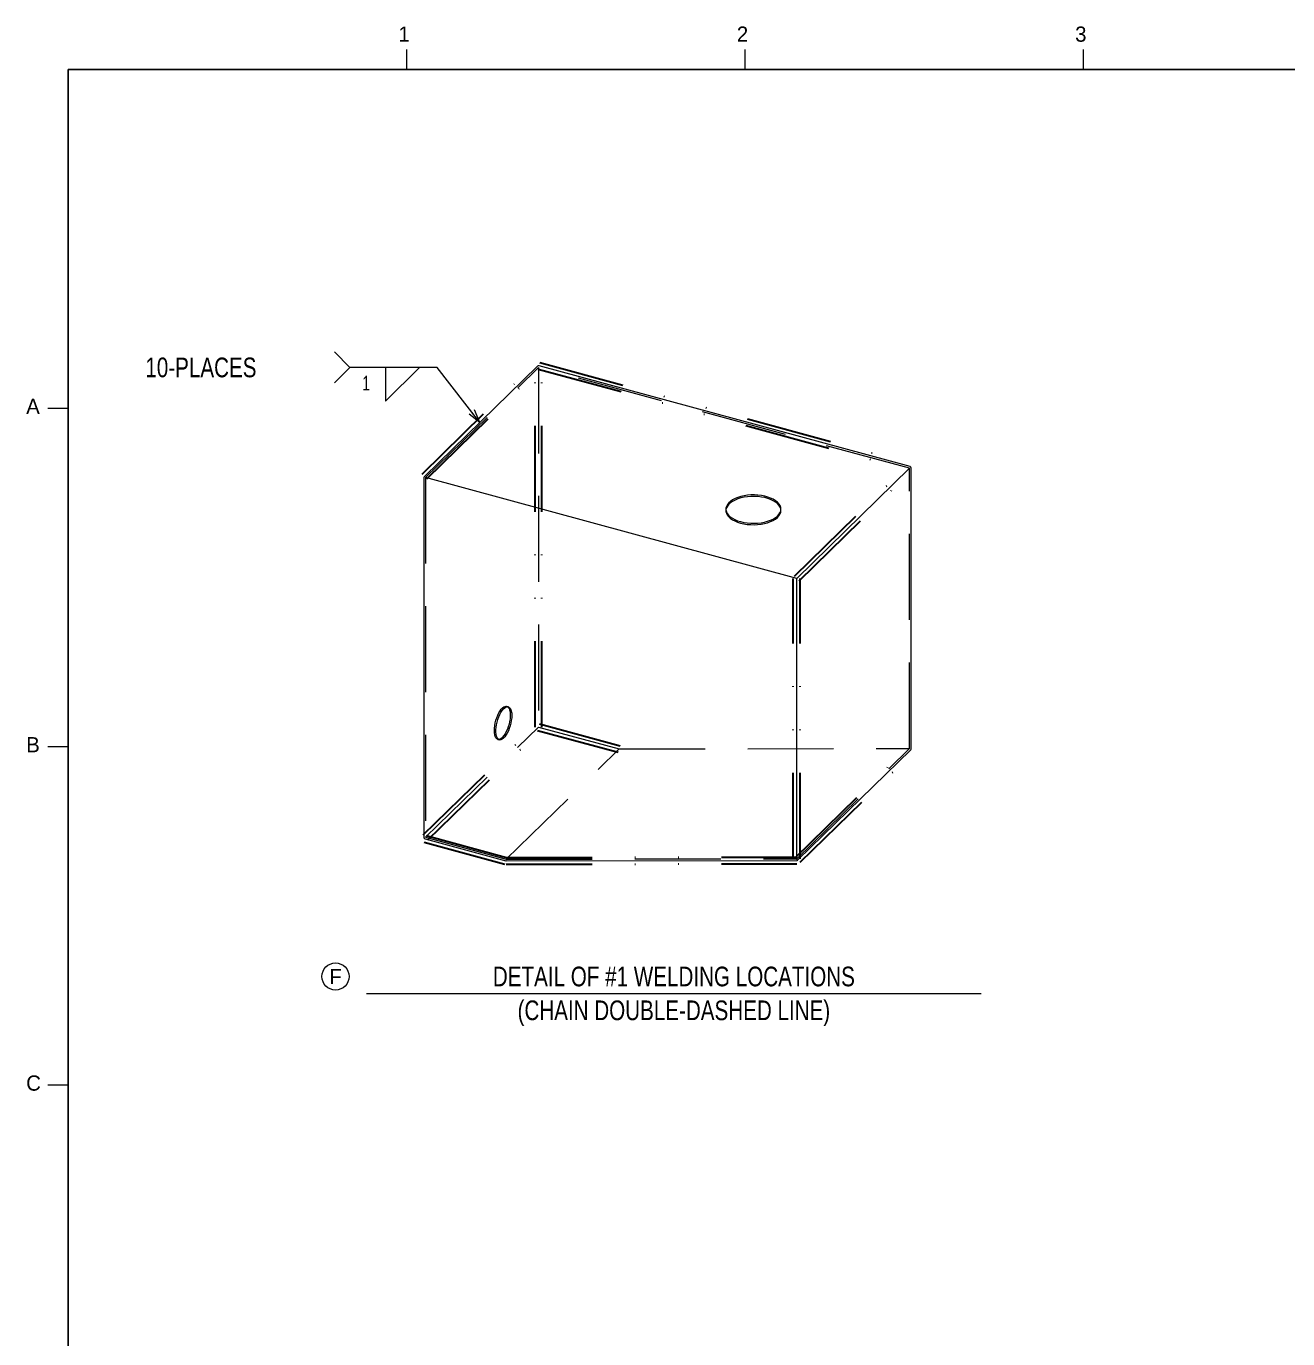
# Model space of a CAD drawing. Header units: millimetres. Extents: x 10 to 832, y 7 to 590.
# Drawn here: x 29.3 to 215.7, y 396.5 to 590.4 of the extents above; entities that cross this region are included whole.
import ezdxf
from ezdxf.enums import TextEntityAlignment as Align

# ---------------------------------------------------------------- set-up
doc = ezdxf.new("R2010")
doc.units = ezdxf.units.MM
doc.linetypes.add('DASHED', pattern=[19, 12.7, -6.3])
doc.linetypes.add('DIVIDE', pattern=[31.6, 12.7, -6.3, 0, -6.3, 0, -6.3])
for name, color, linetype in [('GR2_01', 7, 'Continuous'), ('GR2_02', 7, 'Continuous'), ('GR2_03', 7, 'Continuous'), ('GR2_04', 7, 'Continuous'), ('GR2_05', 7, 'Continuous'), ('図面枠B6M', 7, 'Continuous')]:
    doc.layers.add(name, color=color, linetype=linetype)
doc.styles.add('HG丸ｺﾞｼｯｸM-PRO', font='')
doc.styles.get('HG丸ｺﾞｼｯｸM-PRO').set_extended_font_data('HG丸ｺﾞｼｯｸM-PRO')

# ---------------------------------------------------------------- blocks, each defined once
blk = doc.blocks.new('BLKF023')
at = {"layer": '図面枠B6M', "color": 4, "linetype": 'Continuous', "lineweight": 13}
for p, q in [((85.5, 587), (85.5, 584)), ((135.5, 587), (135.5, 584)), ((185.5, 587), (185.5, 584)), ((32.5, 534), (35.5, 534)), ((32.5, 484), (35.5, 484)), ((32.5, 434), (35.5, 434))]:
    blk.add_line(p, q, dxfattribs=at)
at = {"layer": '図面枠B6M', "color": 2, "linetype": 'Continuous', "lineweight": 25}
for q in [(35.5, 15), (831.5, 584)]:
    blk.add_line((35.5, 584), q, dxfattribs=at)
at = {"layer": '図面枠B6M', "color": 4, "linetype": 'Continuous', "lineweight": 13, "style": 'HG丸ｺﾞｼｯｸM-PRO'}
for s, width, p in [('1', 1.003994, (84.29, 587.45)), ('2', 1.003994, (134.3, 587.45)), ('3', 1.003994, (184.29, 587.45)), ('A', 1.002405, (29.29, 532.45)), ('B', 1.004704, (29.29, 482.45)), ('C', 1.001214, (29.29, 432.45))]:
    blk.add_text(s, height=2.25, dxfattribs=dict(at, width=width)).set_placement(p, align=Align.BOTTOM_LEFT)
blk = doc.blocks.new('BLKF203')
at = {"layer": 'GR2_02', "color": 4, "linetype": 'Continuous', "lineweight": 13}
for p, q in [((133.1, 519.98), (132.91, 519.73)), ((133.36, 520.21), (133.1, 519.98)), ((133.67, 520.43), (133.36, 520.21)), ((134.04, 520.62), (133.67, 520.43)), ((134.45, 520.79), (134.04, 520.62)), ((134.89, 520.92), (134.45, 520.79)), ((135.37, 521.03), (134.89, 520.92)), ((135.87, 521.11), (135.37, 521.03)), ((136.38, 521.15), (135.87, 521.11)), ((136.9, 521.15), (136.38, 521.15)), ((137.42, 521.13), (136.9, 521.15)), ((137.93, 521.07), (137.42, 521.13)), ((138.42, 520.97), (137.93, 521.07)), ((138.88, 520.85), (138.42, 520.97)), ((139.3, 520.69), (138.88, 520.85)), ((139.69, 520.51), (139.3, 520.69)), ((140.02, 520.31), (139.69, 520.51)), ((140.3, 520.08), (140.02, 520.31)), ((140.53, 519.84), (140.3, 520.08)), ((140.69, 519.58), (140.53, 519.84)), ((132.77, 519.47), (132.7, 519.21)), ((132.7, 519.21), (132.7, 518.94)), ((132.7, 518.94), (132.76, 518.67)), ((132.76, 518.67), (132.89, 518.41)), ((132.91, 519.73), (132.77, 519.47)), ((132.89, 518.41), (133.09, 518.16)), ((133.09, 518.16), (133.34, 517.93)), ((133.34, 517.93), (133.65, 517.71)), ((140, 517.8), (140.29, 518.03)), ((140.29, 518.03), (140.51, 518.27)), ((140.51, 518.27), (140.68, 518.52)), ((140.68, 518.52), (140.78, 518.79)), ((140.79, 519.32), (140.69, 519.58)), ((140.78, 518.79), (140.82, 519.05)), ((140.82, 519.05), (140.79, 519.32)), ((133.65, 517.71), (134.01, 517.52)), ((134.01, 517.52), (134.41, 517.35)), ((134.41, 517.35), (134.86, 517.21)), ((134.86, 517.21), (135.33, 517.1)), ((135.33, 517.1), (135.83, 517.03)), ((135.83, 517.03), (136.35, 516.98)), ((136.35, 516.98), (136.87, 516.97)), ((136.87, 516.97), (137.38, 517)), ((137.38, 517), (137.89, 517.05)), ((137.89, 517.05), (138.38, 517.15)), ((138.38, 517.15), (138.84, 517.27)), ((138.84, 517.27), (139.27, 517.42)), ((139.27, 517.42), (139.66, 517.6)), ((139.66, 517.6), (140, 517.8))]:
    blk.add_line(p, q, dxfattribs=at)
blk = doc.blocks.new('BLKF204')
at = {"layer": 'GR2_02', "color": 4, "linetype": 'Continuous', "lineweight": 13}
for p, q in [((133.36, 520), (133.1, 519.77)), ((133.67, 520.21), (133.36, 520)), ((134.04, 520.4), (133.67, 520.21)), ((134.45, 520.57), (134.04, 520.4)), ((134.89, 520.71), (134.45, 520.57)), ((135.37, 520.82), (134.89, 520.71)), ((135.87, 520.89), (135.37, 520.82)), ((136.38, 520.93), (135.87, 520.89)), ((136.9, 520.94), (136.38, 520.93)), ((137.42, 520.91), (136.9, 520.94)), ((137.93, 520.85), (137.42, 520.91)), ((138.42, 520.76), (137.93, 520.85)), ((138.88, 520.63), (138.42, 520.76)), ((139.3, 520.48), (138.88, 520.63)), ((139.69, 520.3), (139.3, 520.48)), ((140.02, 520.09), (139.69, 520.3)), ((140.3, 519.87), (140.02, 520.09)), ((140.53, 519.63), (140.3, 519.87)), ((132.77, 519.26), (132.7, 518.99)), ((132.7, 518.99), (132.7, 518.96)), ((132.91, 519.52), (132.77, 519.26)), ((133.1, 519.77), (132.91, 519.52)), ((140.69, 519.37), (140.53, 519.63)), ((140.79, 519.11), (140.69, 519.37)), ((140.81, 518.96), (140.79, 519.11))]:
    blk.add_line(p, q, dxfattribs=at)
blk = doc.blocks.new('BLKF205')
at = {"layer": 'GR2_02', "color": 4, "linetype": 'DASHED', "lineweight": 13}
for p, q in [((140.29, 517.81), (140.51, 518.05)), ((140.51, 518.05), (140.68, 518.31)), ((140.68, 518.31), (140.78, 518.57)), ((140.78, 518.57), (140.82, 518.84)), ((140.82, 518.84), (140.81, 518.96)), ((134.86, 517), (135.33, 516.89)), ((135.33, 516.89), (135.83, 516.81)), ((135.83, 516.81), (136.35, 516.77)), ((136.35, 516.77), (136.87, 516.76)), ((136.87, 516.76), (137.38, 516.78)), ((137.38, 516.78), (137.89, 516.84)), ((137.89, 516.84), (138.38, 516.93)), ((138.38, 516.93), (138.84, 517.05)), ((138.84, 517.05), (139.27, 517.21)), ((139.27, 517.21), (139.66, 517.39)), ((139.66, 517.39), (140, 517.59)), ((140, 517.59), (140.29, 517.81))]:
    blk.add_line(p, q, dxfattribs=at)
blk = doc.blocks.new('BLKF206')
at = {"layer": 'GR2_02', "color": 4, "linetype": 'DASHED', "lineweight": 13}
for p, q in [((132.7, 518.96), (132.7, 518.73)), ((132.7, 518.73), (132.76, 518.46)), ((132.76, 518.46), (132.89, 518.2)), ((132.89, 518.2), (133.09, 517.95)), ((133.09, 517.95), (133.34, 517.72)), ((133.34, 517.72), (133.65, 517.5)), ((133.65, 517.5), (134.01, 517.31)), ((134.01, 517.31), (134.41, 517.14)), ((134.41, 517.14), (134.86, 517))]:
    blk.add_line(p, q, dxfattribs=at)
blk = doc.blocks.new('BLKF207')
at = {"layer": 'GR2_02', "color": 4, "linetype": 'DASHED', "lineweight": 13}
for p, q in [((99.28, 488.72), (99.45, 489.03)), ((99.45, 489.03), (99.63, 489.31)), ((99.63, 489.31), (99.82, 489.53)), ((99.82, 489.53), (100.01, 489.7)), ((100.01, 489.7), (100.19, 489.82)), ((100.19, 489.82), (100.37, 489.87)), ((100.37, 489.87), (100.54, 489.85)), ((100.54, 489.85), (100.68, 489.77)), ((100.68, 489.77), (100.81, 489.64)), ((100.81, 489.64), (100.91, 489.44)), ((100.91, 489.44), (100.98, 489.19)), ((100.98, 489.19), (101.03, 488.9)), ((101.03, 488.9), (101.04, 488.57)), ((98.69, 486.44), (98.72, 486.82)), ((98.72, 486.82), (98.78, 487.21)), ((98.78, 487.21), (98.87, 487.6)), ((98.87, 487.6), (98.98, 487.99)), ((98.98, 487.99), (99.12, 488.37)), ((99.12, 488.37), (99.28, 488.72)), ((100.81, 487.04), (100.68, 486.65)), ((100.91, 487.43), (100.81, 487.04)), ((100.98, 487.82), (100.91, 487.43)), ((101.03, 488.2), (100.98, 487.82)), ((101.04, 488.57), (101.03, 488.2)), ((98.69, 486.1), (98.69, 486.44)), ((98.72, 485.78), (98.69, 486.1)), ((98.78, 485.51), (98.72, 485.78)), ((98.87, 485.29), (98.78, 485.51)), ((98.98, 485.12), (98.87, 485.29)), ((99.12, 485.01), (98.98, 485.12)), ((99.28, 484.97), (99.12, 485.01)), ((99.45, 484.99), (99.28, 484.97)), ((99.63, 485.07), (99.45, 484.99)), ((99.82, 485.21), (99.63, 485.07)), ((100.01, 485.41), (99.82, 485.21)), ((100.19, 485.66), (100.01, 485.41)), ((100.37, 485.95), (100.19, 485.66)), ((100.54, 486.29), (100.37, 485.95)), ((100.68, 486.65), (100.54, 486.29))]:
    blk.add_line(p, q, dxfattribs=at)
blk = doc.blocks.new('BLKF208')
at = {"layer": 'GR2_02', "color": 4, "linetype": 'DASHED', "lineweight": 13}
for p, q in [((98.98, 488.6), (99.14, 488.94)), ((99.14, 488.94), (99.32, 489.24)), ((99.32, 489.24), (99.5, 489.49)), ((99.5, 489.49), (99.69, 489.69)), ((99.69, 489.69), (99.88, 489.83)), ((99.88, 489.83), (100.06, 489.91)), ((100.06, 489.91), (100.23, 489.93)), ((100.23, 489.93), (100.39, 489.88)), ((100.39, 489.88), (100.53, 489.77)), ((100.53, 489.77), (100.64, 489.61)), ((100.64, 489.61), (100.73, 489.38)), ((100.73, 489.38), (100.79, 489.11)), ((100.79, 489.11), (100.82, 488.8)), ((100.82, 488.8), (100.82, 488.45)), ((98.48, 486.69), (98.53, 487.07)), ((98.53, 487.07), (98.6, 487.46)), ((98.6, 487.46), (98.7, 487.86)), ((98.7, 487.86), (98.83, 488.24)), ((98.83, 488.24), (98.98, 488.6)), ((100.53, 486.9), (100.39, 486.53)), ((100.64, 487.29), (100.53, 486.9)), ((100.73, 487.69), (100.64, 487.29)), ((100.79, 488.08), (100.73, 487.69)), ((100.82, 488.45), (100.79, 488.08)), ((98.47, 486.33), (98.48, 486.69)), ((98.48, 485.99), (98.47, 486.33)), ((98.53, 485.7), (98.48, 485.99)), ((98.6, 485.45), (98.53, 485.7)), ((98.7, 485.26), (98.6, 485.45)), ((98.83, 485.12), (98.7, 485.26)), ((98.98, 485.04), (98.83, 485.12)), ((99.14, 485.03), (98.98, 485.04)), ((99.32, 485.08), (99.14, 485.03)), ((99.5, 485.19), (99.32, 485.08)), ((99.69, 485.36), (99.5, 485.19)), ((99.88, 485.59), (99.69, 485.36)), ((100.06, 485.86), (99.88, 485.59)), ((100.23, 486.18), (100.06, 485.86)), ((100.39, 486.53), (100.23, 486.18))]:
    blk.add_line(p, q, dxfattribs=at)
blk = doc.blocks.new('FXTIP_ARROW_S')
at = {"color": 0, "linetype": 'Continuous', "lineweight": -2}
for q in [(-1, 0), (-0.966, 0.259), (-0.966, -0.259)]:
    blk.add_line((0, 0), q, dxfattribs=at)
blk = doc.blocks.new('BLKF209')
at = {"layer": 'GR2_05', "color": 4, "linetype": 'Continuous', "lineweight": 13}
blk.add_circle((75, 450), 2, dxfattribs=at)
at = {"layer": 'GR2_05', "color": 4, "linetype": 'Continuous', "lineweight": 13, "style": 'HG丸ｺﾞｼｯｸM-PRO', "width": 1.042153}
blk.add_text('F', height=2.18, dxfattribs=at).set_placement((75, 450), align=Align.MIDDLE_CENTER)

msp = doc.modelspace()

# ---------------------------------------------------------------- linework, layer by layer
at = {"layer": 'GR2_01', "color": 4, "linetype": 'Continuous', "lineweight": 13}
msp.add_line((79.6, 447.5), (170.4, 447.5), dxfattribs=at)
at = {"layer": 'GR2_02', "color": 4, "linetype": 'Continuous', "lineweight": 13}
for p, q in [((104.83, 540.18), (88.14, 523.89)), ((159.9, 525.34), (105.07, 540.24)), ((88.07, 523.72), (88.07, 470.57)), ((143.15, 508.81), (88.32, 523.72)), ((143.15, 508.81), (159.83, 525.1)), ((160.08, 483.69), (160.08, 525.1)), ((132.69, 519.06), (132.69, 518.85)), ((140.82, 518.85), (140.82, 519.06)), ((143.15, 467.4), (143.15, 508.81)), ((143.32, 467.22), (160.01, 483.51)), ((88.25, 470.33), (100.16, 467.09)), ((100.23, 467.08), (143.15, 467.15))]:
    msp.add_line(p, q, dxfattribs=at)
at = {"layer": 'GR2_02', "color": 4, "linetype": 'DASHED', "lineweight": 13}
for p, q in [((88.32, 523.72), (105, 540)), ((105, 540), (105, 486.86)), ((159.83, 525.1), (105, 540)), ((88.32, 523.72), (88.32, 470.57)), ((159.83, 483.69), (159.83, 525.1)), ((100.53, 489.85), (100.31, 489.91)), ((88.32, 470.57), (105, 486.86)), ((105, 486.86), (116.91, 483.62)), ((98.98, 485.04), (99.2, 484.98)), ((100.22, 467.33), (116.91, 483.62)), ((116.91, 483.62), (159.83, 483.69)), ((143.15, 467.4), (159.83, 483.69)), ((88.32, 470.57), (100.22, 467.33)), ((100.22, 467.33), (143.15, 467.4))]:
    msp.add_line(p, q, dxfattribs=at)
at = {"layer": 'GR2_02', "color": 4, "linetype": 'Continuous', "lineweight": 13}
for centre, start, end in [((105, 540), 74.7955, 134.305), ((88.32, 523.72), 134.305, 180), ((159.83, 525.1), 0, 74.7955), ((159.83, 483.69), 314.305, 0), ((88.32, 470.57), 180, 254.7955)]:
    msp.add_arc(centre, 0.25, start, end, dxfattribs=at)
at = {"layer": 'GR2_02', "color": 161, "linetype": 'Continuous', "lineweight": 25}
for centre, start, end in [((100.22, 467.33), 254.7955, 270.0906), ((143.15, 467.4), 270.0906, 314.305)]:
    msp.add_arc(centre, 0.25, start, end, dxfattribs=at)
at = {"layer": 'GR2_03', "color": 3, "linetype": 'DIVIDE', "lineweight": 35}
for p, q in [((87.79, 524.25), (104.48, 540.54)), ((88.49, 523.54), (105.17, 539.82)), ((104.5, 486.86), (104.5, 540)), ((104.93, 539.76), (159.77, 524.86)), ((105.2, 540.72), (160.03, 525.82)), ((105.5, 486.86), (105.5, 540)), ((142.8, 509.17), (159.48, 525.46)), ((143.5, 508.46), (160.18, 524.74)), ((142.65, 467.4), (142.65, 508.81)), ((143.65, 467.4), (143.65, 508.81)), ((87.97, 470.93), (104.65, 487.21)), ((105.13, 487.34), (117.04, 484.1)), ((88.66, 470.21), (105.35, 486.5)), ((104.87, 486.37), (116.78, 483.14)), ((142.97, 467.58), (159.66, 483.87)), ((143.67, 466.87), (160.36, 483.15)), ((88.12, 469.85), (100.03, 466.61)), ((88.38, 470.81), (100.29, 467.58)), ((100.22, 467.58), (143.15, 467.65)), ((100.23, 466.58), (143.15, 466.65))]:
    msp.add_line(p, q, dxfattribs=at)
at = {"layer": 'GR2_04', "color": 4, "linetype": 'Continuous', "lineweight": 13}
for p, q in [((74.83, 542.29), (77.12, 540)), ((74.83, 537.71), (77.12, 540)), ((90, 540), (77.12, 540)), ((82.4, 540), (82.4, 535)), ((82.4, 535), (87.4, 540)), ((96.32, 531.88), (90, 540))]:
    msp.add_line(p, q, dxfattribs=at)

# ---------------------------------------------------------------- block references
at = {"layer": 'GR2_02', "color": 4, "linetype": 'Continuous', "lineweight": 13}
for name in ['BLKF203', 'BLKF204']:
    msp.add_blockref(name, (0, 0), dxfattribs=at)
at = {"layer": 'GR2_02', "color": 4, "linetype": 'DASHED', "lineweight": 13}
for name in ['BLKF206', 'BLKF205', 'BLKF208', 'BLKF207']:
    msp.add_blockref(name, (0, 0), dxfattribs=at)
at = {"layer": 'GR2_04', "color": 4, "linetype": 'Continuous', "lineweight": 13, "xscale": 2, "yscale": 2, "rotation": 307.8699334831202}
msp.add_blockref('FXTIP_ARROW_S', (96.32, 531.88), dxfattribs=at)
at = {"layer": 'GR2_05', "color": 4, "linetype": 'Continuous', "lineweight": 13}
msp.add_blockref('BLKF209', (0, 0), dxfattribs=at)
at = {"layer": '図面枠B6M', "color": 4, "linetype": 'Continuous', "lineweight": 13}
msp.add_blockref('BLKF023', (0, 0), dxfattribs=at)

# ---------------------------------------------------------------- texts
at = {"layer": 'GR2_01', "color": 3, "linetype": 'Continuous', "lineweight": 35, "style": 'HG丸ｺﾞｼｯｸM-PRO'}
for s, width, p in [('DETAIL OF #1 WELDING LOCATIONS', 0.783259, (125, 450)), ('(CHAIN DOUBLE-DASHED LINE)', 0.782812, (125, 445))]:
    msp.add_text(s, height=2.9091, dxfattribs=dict(at, width=width)).set_placement(p, align=Align.MIDDLE_CENTER)
at = {"layer": 'GR2_04', "color": 3, "linetype": 'Continuous', "lineweight": 35, "style": 'HG丸ｺﾞｼｯｸM-PRO', "width": 0.782951}
msp.add_text('10-PLACES', height=2.909, rotation=360, dxfattribs=at).set_placement((46.9, 540), align=Align.MIDDLE_LEFT)
at = {"layer": 'GR2_04', "color": 3, "linetype": 'Continuous', "lineweight": 35, "style": 'HG丸ｺﾞｼｯｸM-PRO', "width": 0.691275}
msp.add_text('1', height=2.18, dxfattribs=at).set_placement((78.97, 537.68), align=Align.MIDDLE_LEFT)

doc.saveas('drawing.dxf')
